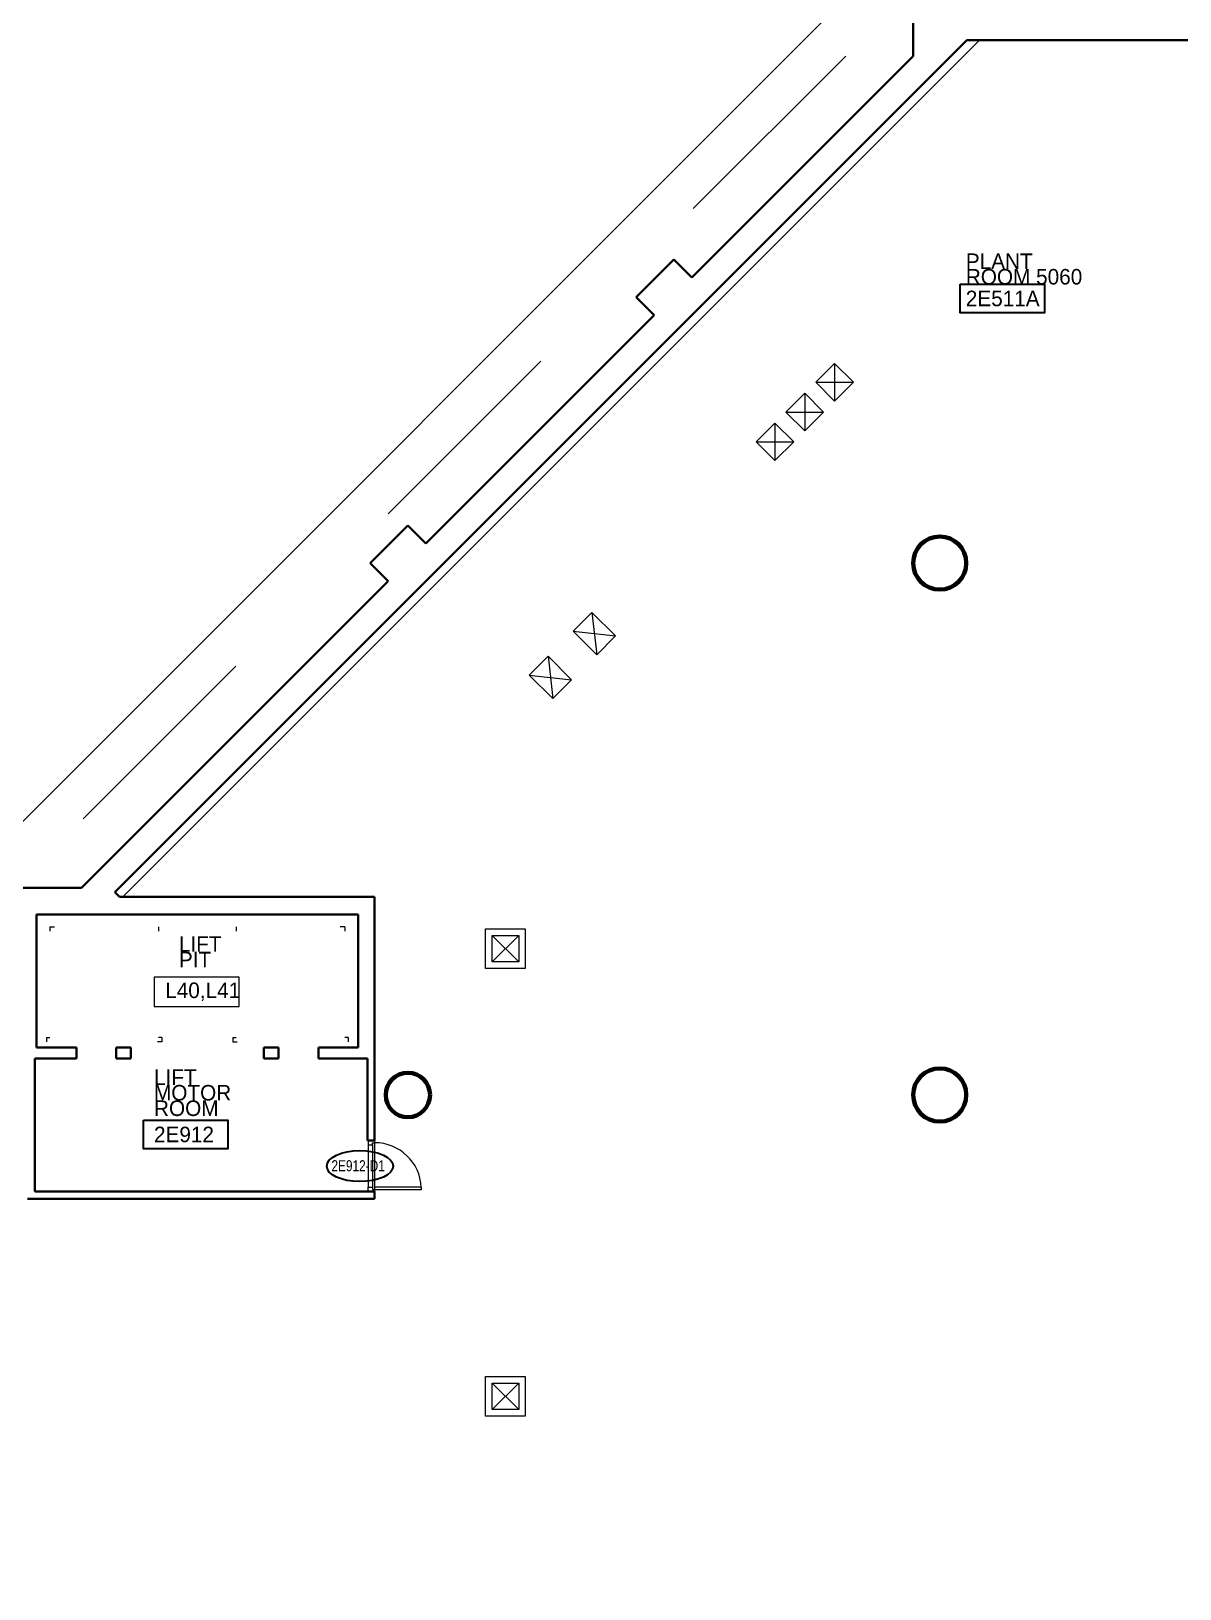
# Model space of a CAD drawing. Header units: metres. Extents: x 1807 to 3745, y 842 to 1968.
# Drawn here: x 3345.5 to 3371.42, y 1500.86 to 1536 of the extents above; entities that cross this region are included whole.
import ezdxf
from ezdxf.enums import TextEntityAlignment as Align

# ---------------------------------------------------------------- set-up
doc = ezdxf.new("R2010")
doc.units = ezdxf.units.M
doc.header["$MEASUREMENT"] = 0
doc.linetypes.add('DGN1', pattern=[7.299439, 0, -7.299439])
doc.linetypes.add('DGN2', pattern=[9.732586, 4.866293, -4.866293])
doc.layers.get('0').update_dxf_attribs({"lineweight": 0})
for name, color, linetype, lineweight in [('Level 1', 7, 'Continuous', 0), ('Level 31', 7, 'Continuous', 0), ('Level 33', 7, 'Continuous', 0), ('Primary Door', 7, 'Continuous', 0), ('TRIRIGA DOOR BOX', 7, 'Continuous', 0)]:
    doc.layers.add(name, color=color, linetype=linetype, lineweight=lineweight)
doc.styles.add('Style-CHAR_FAST_FONT', font='CHAR_FAST_FONT.shx', dxfattribs={"height": 0.2})

# ---------------------------------------------------------------- blocks, each defined once
blk = doc.blocks.new('AnonymusCell_38')
at = {"layer": 'Primary Door', "color": 7, "linetype": 'Continuous', "lineweight": 30}
blk.add_ellipse((0, 0), major_axis=(0.75, 0), ratio=0.466667, dxfattribs=at)
at = {"layer": 'Primary Door', "color": 7, "linetype": 'Continuous', "lineweight": 30, "style": 'Style-CHAR_FAST_FONT', "width": 0.799986}
blk.add_text('2E912-D1', height=0.25, dxfattribs=at).set_placement((-0.643, 0.133), align=Align.TOP_LEFT)
blk = doc.blocks.new('RFNUM4_44')
at = {"layer": 'Level 33', "color": 7, "linetype": 'Continuous', "lineweight": 13, "extrusion": (0, 0, -1)}
blk.add_lwpolyline([(0, 0), (-0.01278, 0), (-0.01278, 0.00442), (0, 0.00442)], close=True, dxfattribs=at)
at = {"layer": 'Level 33', "color": 7, "linetype": 'Continuous', "lineweight": 13, "style": 'Style-CHAR_FAST_FONT'}
blk.add_text('L40,L41', height=0.002333, dxfattribs=at).set_placement((0.00166, 0.00244), align=Align.MIDDLE_LEFT)

msp = doc.modelspace()

# ---------------------------------------------------------------- linework, layer by layer
at = {"layer": 'Level 1', "color": 7, "linetype": 'DGN2', "lineweight": 0}
msp.add_line((3257.21, 1428.766), (3371.21, 1542.766), dxfattribs=at)
at = {"layer": 'Level 1', "color": 7, "linetype": 'Continuous', "lineweight": 13}
for p, q in [((3284.736, 1457.6), (3364.375, 1537.239)), ((3363.203, 1528.079), (3363.627, 1528.503)), ((3363.627, 1528.503), (3364.051, 1528.079)), ((3363.627, 1527.654), (3363.203, 1528.079)), ((3364.051, 1528.079), (3363.627, 1527.654)), ((3362.531, 1527.407), (3362.955, 1527.831)), ((3362.955, 1527.831), (3363.379, 1527.407)), ((3362.955, 1526.983), (3362.531, 1527.407)), ((3363.379, 1527.407), (3362.955, 1526.983)), ((3361.859, 1526.735), (3362.283, 1527.159)), ((3362.283, 1527.159), (3362.708, 1526.735)), ((3362.283, 1526.311), (3361.859, 1526.735)), ((3362.708, 1526.735), (3362.283, 1526.311)), ((3357.729, 1522.461), (3358.153, 1522.886)), ((3358.153, 1522.886), (3358.684, 1522.355)), ((3358.26, 1521.931), (3357.729, 1522.461)), ((3358.684, 1522.355), (3358.26, 1521.931)), ((3356.739, 1521.471), (3357.164, 1521.896)), ((3357.164, 1521.896), (3357.694, 1521.365)), ((3357.27, 1520.941), (3356.739, 1521.471)), ((3357.694, 1521.365), (3357.27, 1520.941)), ((3355.9, 1515.6), (3356.5, 1515.6)), ((3355.9, 1515), (3355.9, 1515.6)), ((3356.5, 1515.6), (3356.5, 1515)), ((3356.5, 1515), (3355.9, 1515)), ((3355.9, 1505.5), (3356.5, 1505.5)), ((3355.9, 1504.9), (3355.9, 1505.5)), ((3356.5, 1505.5), (3356.5, 1504.9)), ((3356.5, 1504.9), (3355.9, 1504.9))]:
    msp.add_line(p, q, dxfattribs=at)
at = {"layer": 'Level 1', "color": 7, "linetype": 'Continuous', "lineweight": 40}
for p, q in [((3365.4, 1535.435), (3365.4, 1536.6)), ((3347.389, 1516.576), (3366.613, 1535.8)), ((3377.434, 1535.8), (3366.613, 1535.8)), ((3365.4, 1535.435), (3360.407, 1530.442)), ((3360, 1530.849), (3359.151, 1530)), ((3360, 1530.849), (3360.407, 1530.442)), ((3359.151, 1530), (3359.558, 1529.593)), ((3359.558, 1529.593), (3354.407, 1524.442)), ((3354, 1524.849), (3353.151, 1524)), ((3354, 1524.849), (3354.407, 1524.442)), ((3353.151, 1524), (3353.558, 1523.593)), ((3353.558, 1523.593), (3346.635, 1516.67)), ((3345.02, 1516.67), (3346.635, 1516.67)), ((3347.495, 1516.47), (3347.389, 1516.576)), ((3353.25, 1516.47), (3347.495, 1516.47)), ((3353.25, 1510.97), (3353.25, 1516.47)), ((3345.62, 1513.07), (3345.62, 1516.07)), ((3345.62, 1516.07), (3352.88, 1516.07)), ((3352.88, 1516.07), (3352.88, 1513.07)), ((3346.52, 1513.07), (3345.62, 1513.07)), ((3346.52, 1512.82), (3346.52, 1513.07)), ((3347.42, 1513.07), (3347.75, 1513.07)), ((3347.42, 1512.82), (3347.42, 1513.07)), ((3347.75, 1513.07), (3347.75, 1512.82)), ((3350.75, 1513.07), (3351.08, 1513.07)), ((3350.75, 1512.82), (3350.75, 1513.07)), ((3351.08, 1513.07), (3351.08, 1512.82)), ((3352.88, 1513.07), (3351.98, 1513.07)), ((3351.98, 1513.07), (3351.98, 1512.82)), ((3345.58, 1509.82), (3345.58, 1512.82)), ((3345.58, 1512.82), (3346.52, 1512.82)), ((3347.75, 1512.82), (3347.42, 1512.82)), ((3351.08, 1512.82), (3350.75, 1512.82)), ((3351.98, 1512.82), (3353.09, 1512.82)), ((3353.09, 1512.82), (3353.09, 1510.97)), ((3353.09, 1510.97), (3353.25, 1510.97)), ((3353.25, 1509.82), (3345.58, 1509.82)), ((3353.25, 1509.66), (3353.25, 1509.82)), ((3345.42, 1509.66), (3353.25, 1509.66))]:
    msp.add_line(p, q, dxfattribs=at)
at = {"layer": 'Level 1', "color": 7, "linetype": 'Continuous', "lineweight": 0}
for p, q in [((3366.896, 1535.8), (3347.566, 1516.47)), ((3363.627, 1528.503), (3363.627, 1527.654)), ((3363.203, 1528.079), (3364.051, 1528.079)), ((3362.955, 1527.831), (3362.955, 1526.983)), ((3362.531, 1527.407), (3363.379, 1527.407)), ((3362.283, 1527.159), (3362.283, 1526.311)), ((3361.859, 1526.735), (3362.708, 1526.735)), ((3358.153, 1522.886), (3358.26, 1521.931)), ((3357.729, 1522.461), (3358.684, 1522.355)), ((3357.164, 1521.896), (3357.27, 1520.941)), ((3356.739, 1521.471), (3357.694, 1521.365)), ((3355.75, 1515.75), (3356.65, 1515.75)), ((3355.75, 1514.85), (3355.75, 1515.75)), ((3356.65, 1515.75), (3356.65, 1514.85)), ((3355.9, 1515), (3356.5, 1515.6)), ((3355.9, 1515.6), (3356.5, 1515)), ((3356.65, 1514.85), (3355.75, 1514.85)), ((3353.25, 1510.97), (3353.106, 1510.97)), ((3353.106, 1510.97), (3353.106, 1510.874)), ((3353.106, 1510.97), (3353.106, 1510.874)), ((3353.25, 1510.97), (3353.106, 1510.97)), ((3353.106, 1510.874), (3353.106, 1509.916)), ((3353.106, 1510.874), (3353.202, 1510.874)), ((3353.106, 1510.874), (3353.202, 1510.874)), ((3353.202, 1510.874), (3353.202, 1510.922)), ((3353.202, 1510.922), (3353.25, 1510.922)), ((3353.202, 1510.874), (3353.202, 1510.922)), ((3353.202, 1510.922), (3353.25, 1510.922)), ((3353.202, 1510.874), (3353.202, 1509.916)), ((3353.25, 1510.97), (3353.25, 1509.868)), ((3353.25, 1510.922), (3353.25, 1510.97)), ((3353.25, 1510.922), (3353.25, 1510.97)), ((3353.106, 1509.82), (3353.106, 1509.916)), ((3353.106, 1509.916), (3353.202, 1509.916)), ((3353.106, 1509.916), (3353.202, 1509.916)), ((3353.106, 1509.82), (3353.106, 1509.916)), ((3353.25, 1509.82), (3353.106, 1509.82)), ((3353.25, 1509.82), (3353.106, 1509.82)), ((3353.202, 1509.916), (3353.202, 1509.868)), ((3353.202, 1509.916), (3353.202, 1509.868)), ((3353.202, 1509.868), (3353.25, 1509.868)), ((3353.202, 1509.868), (3353.25, 1509.868)), ((3354.304, 1509.916), (3353.25, 1509.916)), ((3353.25, 1509.916), (3353.25, 1509.868)), ((3353.25, 1509.868), (3353.25, 1509.82)), ((3353.25, 1509.868), (3354.304, 1509.868)), ((3353.25, 1509.868), (3353.25, 1509.82)), ((3354.304, 1509.868), (3354.304, 1509.916)), ((3355.75, 1505.65), (3356.65, 1505.65)), ((3355.75, 1504.75), (3355.75, 1505.65)), ((3356.65, 1505.65), (3356.65, 1504.75)), ((3355.9, 1504.9), (3356.5, 1505.5)), ((3355.9, 1505.5), (3356.5, 1504.9)), ((3356.65, 1504.75), (3355.75, 1504.75))]:
    msp.add_line(p, q, dxfattribs=at)
at = {"layer": 'Level 1', "color": 7, "linetype": 'DGN1', "lineweight": 0}
for p, q in [((3345.925, 1515.795), (3345.925, 1513.295)), ((3345.925, 1515.795), (3348.375, 1515.795)), ((3348.375, 1515.795), (3348.375, 1513.295)), ((3352.575, 1515.795), (3350.125, 1515.795)), ((3350.125, 1515.795), (3350.125, 1513.295)), ((3352.575, 1515.795), (3352.575, 1513.295)), ((3345.85, 1513.295), (3345.85, 1513.195)), ((3345.85, 1513.295), (3345.925, 1513.295)), ((3348.45, 1513.295), (3348.375, 1513.295)), ((3348.45, 1513.295), (3348.45, 1513.195)), ((3350.05, 1513.295), (3350.05, 1513.195)), ((3350.05, 1513.295), (3350.125, 1513.295)), ((3352.65, 1513.295), (3352.575, 1513.295)), ((3352.65, 1513.295), (3352.65, 1513.195)), ((3348.45, 1513.195), (3345.85, 1513.195)), ((3350.05, 1513.195), (3352.65, 1513.195))]:
    msp.add_line(p, q, dxfattribs=at)
at = {"layer": 'Level 1', "color": 7, "linetype": 'Continuous', "lineweight": 70}
for centre, radius in [((3366, 1524), 0.6), ((3366, 1512), 0.6), ((3354, 1512), 0.5)]:
    msp.add_circle(centre, radius, dxfattribs=at)
at = {"layer": 'Level 1', "color": 7, "linetype": 'Continuous', "lineweight": 0}
msp.add_arc((3353.25, 1509.868), 1.054, 2.6026, 90, dxfattribs=at)
at = {"layer": 'TRIRIGA DOOR BOX', "color": 251, "linetype": 'Continuous', "lineweight": 30, "true_color": 0x555555}
for points in [[(3366.462, 1530.295), (3368.362, 1530.295), (3368.362, 1529.645), (3366.462, 1529.645)], [(3348.038, 1511.434), (3349.938, 1511.434), (3349.938, 1510.784), (3348.038, 1510.784)]]:
    msp.add_lwpolyline(points, close=True, dxfattribs=at)

# ---------------------------------------------------------------- block references
at = {"color": 1, "linetype": 'Continuous', "lineweight": 13, "xscale": 149.9999906867585, "yscale": 149.9999906867585, "zscale": 149.9999906867585}
msp.add_blockref('RFNUM4_44', (3348.276, 1513.995), dxfattribs=at)
at = {"color": 7, "linetype": 'Continuous', "lineweight": 0}
msp.add_blockref('AnonymusCell_38', (3352.918, 1510.395), dxfattribs=at)

# ---------------------------------------------------------------- texts
at = {"layer": 'Level 31', "color": 7, "linetype": 'Continuous', "lineweight": 30, "char_height": 0.35, "attachment_point": 4, "line_spacing_factor": 0.6, "style": 'Style-CHAR_FAST_FONT'}
for s, insert, width in [('PLANT\\PROOM 5060\\P', (3366.589, 1530.632), 3.31646), ('LIFT\\PPIT\\P', (3348.833, 1515.23), 1.40358), ('LIFT\\PMOTOR\\PROOM\\P', (3348.272, 1512.048), 1.78555)]:
    msp.add_mtext(s, dxfattribs=dict(at, insert=insert, width=width))
at = {"layer": 'Level 33', "color": 7, "linetype": 'Continuous', "lineweight": 13, "style": 'Style-CHAR_FAST_FONT'}
for s, p in [('2E511A', (3366.589, 1529.97)), ('2E912', (3348.272, 1511.109))]:
    msp.add_text(s, height=0.35, dxfattribs=at).set_placement(p, align=Align.MIDDLE_LEFT)

doc.saveas('drawing.dxf')
